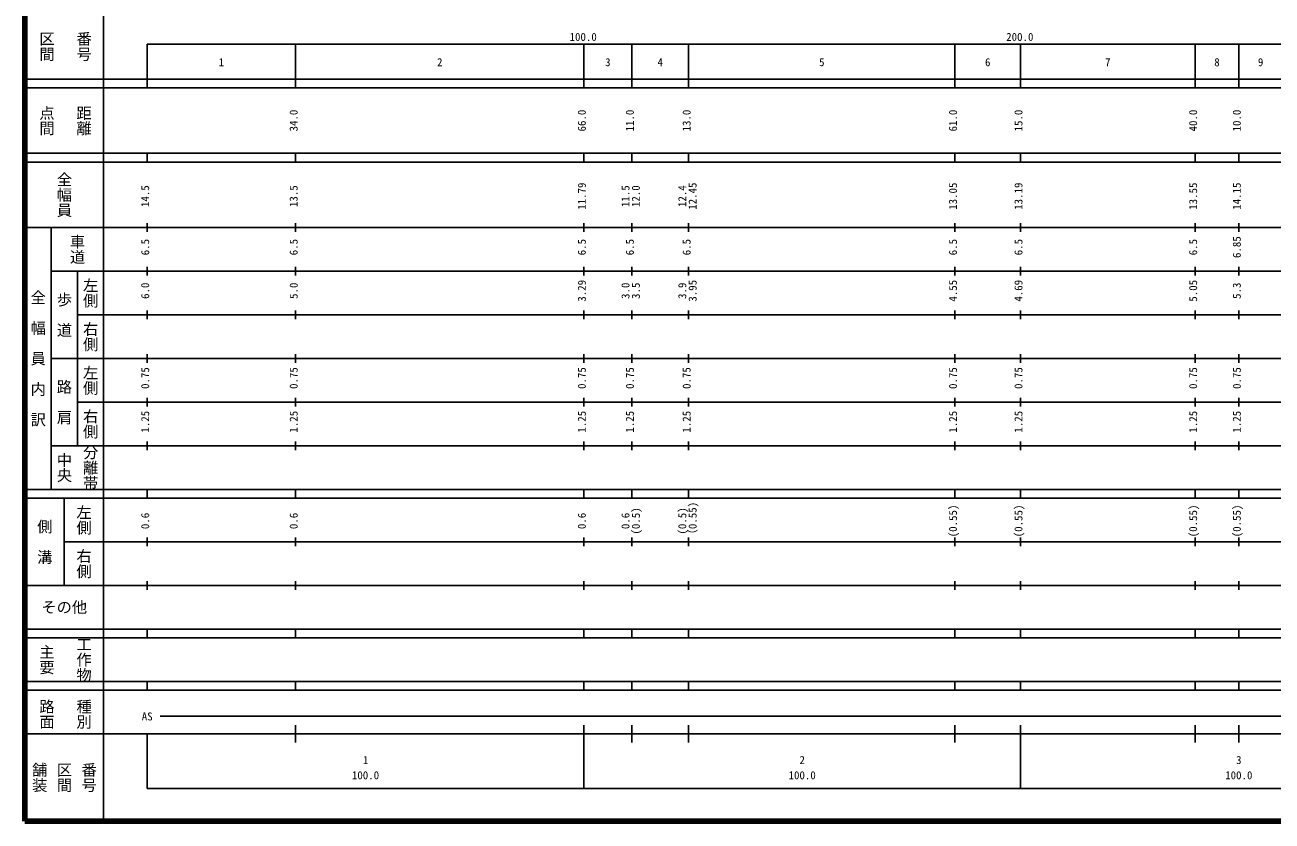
# Model space of a CAD drawing. Units: millimetres on the paper, enlarged 1000 times. Extents: x 40000 to 680000, y 20000 to 380000.
# Drawn here: x 40000 to 325617, y 20000 to 202409 of the extents above; entities that cross this region are included whole.
import ezdxf
from ezdxf.enums import TextEntityAlignment as Align

# ---------------------------------------------------------------- set-up
doc = ezdxf.new("R2010")
doc.units = ezdxf.units.MM
doc.header["$LTSCALE"] = 1000
doc.layers.add('M-TTL', color=2, linetype='Continuous', lineweight=140)
doc.layers.add('M-TTL-BAND', color=7, linetype='Continuous', lineweight=25)
doc.styles.add('@ＭＳ ゴシック', font='')
doc.styles.add('ＭＳ ゴシック', font='')
doc.styles.get('@ＭＳ ゴシック').set_extended_font_data('@MS Gothic')
doc.styles.get('ＭＳ ゴシック').set_extended_font_data('MS Gothic')

msp = doc.modelspace()

# ---------------------------------------------------------------- linework, layer by layer
at = {"layer": 'M-TTL'}
for p, q in [((40000, 380000), (40000, 20000)), ((40000, 20000), (680000, 20000))]:
    msp.add_line(p, q, dxfattribs=at)
at = {"layer": 'M-TTL-BAND'}
for p, q in [((58000, 370000), (58000, 20000)), ((68000, 198000), (579000, 198000)), ((68000, 198000), (68000, 188000)), ((102000, 188000), (102000, 198000)), ((168000, 188000), (168000, 198000)), ((179000, 188000), (179000, 198000)), ((192000, 188000), (192000, 198000)), ((253000, 188000), (253000, 198000)), ((268000, 188000), (268000, 198000)), ((308000, 188000), (308000, 198000)), ((318000, 188000), (318000, 198000)), ((40000, 190000), (579000, 190000)), ((40000, 188000), (579000, 188000)), ((40000, 173000), (579000, 173000)), ((68000, 171000), (68000, 173000)), ((102000, 171000), (102000, 173000)), ((168000, 171000), (168000, 173000)), ((179000, 171000), (179000, 173000)), ((192000, 171000), (192000, 173000)), ((253000, 171000), (253000, 173000)), ((268000, 171000), (268000, 173000)), ((308000, 171000), (308000, 173000)), ((318000, 171000), (318000, 173000)), ((40000, 171000), (579000, 171000)), ((40000, 156000), (579000, 156000)), ((46000, 96000), (46000, 156000)), ((68000, 155000), (68000, 157000)), ((102000, 155000), (102000, 157000)), ((168000, 155000), (168000, 157000)), ((179000, 155000), (179000, 157000)), ((192000, 155000), (192000, 157000)), ((253000, 155000), (253000, 157000)), ((268000, 155000), (268000, 157000)), ((308000, 155000), (308000, 157000)), ((318000, 155000), (318000, 157000)), ((46000, 146000), (579000, 146000)), ((52000, 146000), (52000, 106000)), ((68000, 145000), (68000, 147000)), ((102000, 145000), (102000, 147000)), ((168000, 145000), (168000, 147000)), ((179000, 145000), (179000, 147000)), ((192000, 145000), (192000, 147000)), ((253000, 145000), (253000, 147000)), ((268000, 145000), (268000, 147000)), ((308000, 145000), (308000, 147000)), ((318000, 145000), (318000, 147000)), ((52000, 136000), (579000, 136000)), ((68000, 135000), (68000, 137000)), ((102000, 135000), (102000, 137000)), ((168000, 135000), (168000, 137000)), ((179000, 135000), (179000, 137000)), ((192000, 135000), (192000, 137000)), ((253000, 135000), (253000, 137000)), ((268000, 135000), (268000, 137000)), ((308000, 135000), (308000, 137000)), ((318000, 135000), (318000, 137000)), ((46000, 126000), (579000, 126000)), ((68000, 125000), (68000, 127000)), ((102000, 125000), (102000, 127000)), ((168000, 125000), (168000, 127000)), ((179000, 125000), (179000, 127000)), ((192000, 125000), (192000, 127000)), ((253000, 125000), (253000, 127000)), ((268000, 125000), (268000, 127000)), ((308000, 125000), (308000, 127000)), ((318000, 125000), (318000, 127000)), ((52000, 116000), (579000, 116000)), ((68000, 115000), (68000, 117000)), ((102000, 115000), (102000, 117000)), ((168000, 115000), (168000, 117000)), ((179000, 115000), (179000, 117000)), ((192000, 115000), (192000, 117000)), ((253000, 115000), (253000, 117000)), ((268000, 115000), (268000, 117000)), ((308000, 115000), (308000, 117000)), ((318000, 115000), (318000, 117000)), ((46000, 106000), (579000, 106000)), ((68000, 105000), (68000, 107000)), ((102000, 105000), (102000, 107000)), ((168000, 105000), (168000, 107000)), ((179000, 105000), (179000, 107000)), ((192000, 105000), (192000, 107000)), ((253000, 105000), (253000, 107000)), ((268000, 105000), (268000, 107000)), ((308000, 105000), (308000, 107000)), ((318000, 105000), (318000, 107000)), ((40000, 96000), (579000, 96000)), ((68000, 94000), (68000, 96000)), ((102000, 94000), (102000, 96000)), ((168000, 94000), (168000, 96000)), ((179000, 94000), (179000, 96000)), ((192000, 94000), (192000, 96000)), ((253000, 94000), (253000, 96000)), ((268000, 94000), (268000, 96000)), ((308000, 94000), (308000, 96000)), ((318000, 94000), (318000, 96000)), ((40000, 94000), (579000, 94000)), ((49000, 94000), (49000, 74000)), ((49000, 84000), (579000, 84000)), ((68000, 83000), (68000, 85000)), ((102000, 83000), (102000, 85000)), ((168000, 83000), (168000, 85000)), ((179000, 83000), (179000, 85000)), ((192000, 83000), (192000, 85000)), ((253000, 83000), (253000, 85000)), ((268000, 83000), (268000, 85000)), ((308000, 83000), (308000, 85000)), ((318000, 83000), (318000, 85000)), ((68000, 73000), (68000, 75000)), ((102000, 73000), (102000, 75000)), ((168000, 73000), (168000, 75000)), ((179000, 73000), (179000, 75000)), ((192000, 73000), (192000, 75000)), ((253000, 73000), (253000, 75000)), ((268000, 73000), (268000, 75000)), ((308000, 73000), (308000, 75000)), ((318000, 73000), (318000, 75000)), ((40000, 74000), (579000, 74000)), ((40000, 64000), (579000, 64000)), ((68000, 62000), (68000, 64000)), ((102000, 62000), (102000, 64000)), ((168000, 62000), (168000, 64000)), ((179000, 62000), (179000, 64000)), ((192000, 62000), (192000, 64000)), ((253000, 62000), (253000, 64000)), ((268000, 62000), (268000, 64000)), ((308000, 62000), (308000, 64000)), ((318000, 62000), (318000, 64000)), ((40000, 62000), (579000, 62000)), ((40000, 52000), (579000, 52000)), ((68000, 50000), (68000, 52000)), ((102000, 50000), (102000, 52000)), ((168000, 50000), (168000, 52000)), ((179000, 50000), (179000, 52000)), ((192000, 50000), (192000, 52000)), ((253000, 50000), (253000, 52000)), ((268000, 50000), (268000, 52000)), ((308000, 50000), (308000, 52000)), ((318000, 50000), (318000, 52000)), ((40000, 50000), (579000, 50000)), ((71000, 44000), (565000, 44000)), ((40000, 40000), (579000, 40000)), ((68000, 40000), (68000, 27500)), ((102000, 38000), (102000, 42000)), ((168000, 27500), (168000, 42000)), ((179000, 38000), (179000, 42000)), ((192000, 38000), (192000, 42000)), ((253000, 38000), (253000, 42000)), ((268000, 27500), (268000, 42000)), ((308000, 38000), (308000, 42000)), ((318000, 38000), (318000, 42000)), ((68000, 27500), (579000, 27500))]:
    msp.add_line(p, q, dxfattribs=at)

# ---------------------------------------------------------------- texts
at = {"layer": 'M-TTL-BAND', "style": '@ＭＳ ゴシック'}
for s, p in [('区間', (45000, 197500)), ('番号', (53500, 197500)), ('点間', (45000, 180500)), ('距離', (53500, 180500)), ('全幅員', (49000, 163500)), ('車道', (52000, 151000)), ('左側', (55000, 141000)), ('全\u3000幅\u3000員\u3000内\u3000訳', (43000, 126000)), ('歩\u3000道', (49000, 136000)), ('右側', (55000, 131000)), ('左側', (55000, 121000)), ('路\u3000肩', (49000, 116000)), ('右側', (55000, 111000)), ('分離帯', (55000, 101000)), ('中央', (49000, 101000)), ('左側', (53500, 89000)), ('側\u3000溝', (44500, 84000)), ('右側', (53500, 79000)), ('主要', (45000, 57000)), ('工作物', (53500, 57000)), ('路面', (45000, 44500)), ('種別', (53500, 44500)), ('舗装', (43333, 30000)), ('区間', (49000, 30000)), ('番号', (54667, 30000))]:
    msp.add_text(s, height=2566, rotation=270, dxfattribs=at).set_placement(p, align=Align.MIDDLE_CENTER)
at = {"layer": 'M-TTL-BAND', "style": 'ＭＳ ゴシック'}
for s, p in [('100.0', (167844, 198195)), ('200.0', (267844, 198195)), ('1', (85000, 192405)), ('2', (135000, 192405)), ('3', (173500, 192405)), ('4', (185500, 192405)), ('5', (222500, 192405)), ('6', (260500, 192405)), ('7', (288000, 192405)), ('8', (313000, 192405)), ('9', (323000, 192405)), ('AS', (68000, 42500)), ('1', (118000, 32523)), ('2', (218000, 32523)), ('3', (318000, 32523)), ('100.0', (118000, 29033)), ('100.0', (218000, 29033)), ('100.0', (318000, 29033))]:
    msp.add_text(s, height=1833, dxfattribs=at).set_placement(p, align=Align.BOTTOM_CENTER)
for s, p in [('34.0', (103000, 180500)), ('66.0', (169000, 180500)), ('11.0', (180000, 180500)), ('13.0', (193000, 180500)), ('61.0', (254000, 180500)), ('15.0', (269000, 180500)), ('40.0', (309000, 180500)), ('10.0', (319000, 180500)), ('11.79', (169000, 163174)), ('12.45', (194370, 163174)), ('13.05', (254000, 163174)), ('13.19', (269000, 163174)), ('13.55', (309000, 163174)), ('14.15', (319000, 163174)), ('14.5', (69000, 163174)), ('13.5', (103000, 163174)), ('11.5', (179000, 163174)), ('12.0', (181370, 163174)), ('12.4', (192000, 163174)), ('6.5', (69000, 151500)), ('6.5', (103000, 151500)), ('6.5', (169000, 151500)), ('6.5', (180000, 151500)), ('6.5', (193000, 151500)), ('6.5', (254000, 151500)), ('6.5', (269000, 151500)), ('6.5', (309000, 151500)), ('6.85', (319000, 151500)), ('6.0', (69000, 141500)), ('5.0', (103000, 141500)), ('3.29', (169000, 141500)), ('3.0', (179000, 141500)), ('3.5', (181370, 141500)), ('3.9', (192000, 141500)), ('3.95', (194370, 141500)), ('4.55', (254000, 141500)), ('4.69', (269000, 141500)), ('5.05', (309000, 141500)), ('5.3', (319000, 141500)), ('0.75', (69000, 121500)), ('0.75', (103000, 121500)), ('0.75', (169000, 121500)), ('0.75', (180000, 121500)), ('0.75', (193000, 121500)), ('0.75', (254000, 121500)), ('0.75', (269000, 121500)), ('0.75', (309000, 121500)), ('0.75', (319000, 121500)), ('1.25', (69000, 111500)), ('1.25', (103000, 111500)), ('1.25', (169000, 111500)), ('1.25', (180000, 111500)), ('1.25', (193000, 111500)), ('1.25', (254000, 111500)), ('1.25', (269000, 111500)), ('1.25', (309000, 111500)), ('1.25', (319000, 111500)), ('(0.5)', (181370, 88764)), ('(0.5)', (192000, 88764)), ('（0.55)', (194370, 88764)), ('(0.55)', (254000, 88764)), ('(0.55)', (269000, 88764)), ('(0.55)', (309000, 88764)), ('(0.55)', (319000, 88764)), ('0.6', (69000, 88764)), ('0.6', (103000, 88764)), ('0.6', (169000, 88764)), ('0.6', (179000, 88764))]:
    msp.add_text(s, height=1833, rotation=90, dxfattribs=at).set_placement(p, align=Align.BOTTOM_CENTER)
msp.add_text('その他', height=2566, dxfattribs=at).set_placement((49000, 69000), align=Align.MIDDLE_CENTER)

doc.saveas('drawing.dxf')
